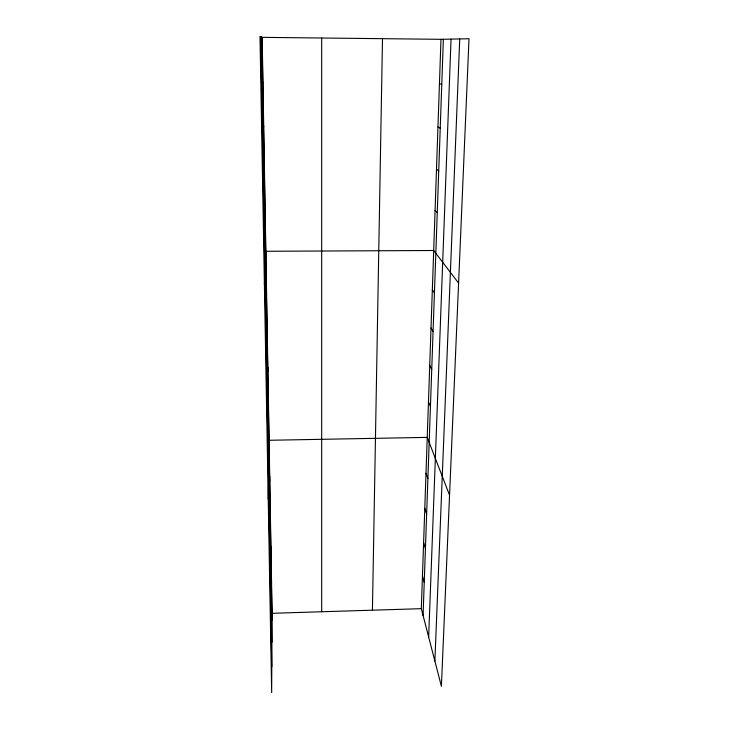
<?xml version="1.0" encoding="UTF-8"?>
<svg xmlns="http://www.w3.org/2000/svg" width="729" height="729" viewBox="0 0 729 729"><rect width="100%" height="100%" fill="white"/><g stroke="black" fill="none" stroke-linecap="round" stroke-linejoin="round"><path stroke-width="1.09" d="M321.689 611.759L321.699 38.008M271.461 586.845L271.507 580.275M262.176 37.361L272.072 613.299L271.671 692.55L259.989 36.45L262.176 37.361L440.981 39.32L469.011 38.755L441.4 686.308L421.326 608.669L440.981 39.32M270.878 552.719L270.924 546.495M270.268 517.79L270.331 511.922M269.657 482.015L269.721 476.529M268.236 499.31L269.101 440.28L427.24 437.373L449.547 495.201M268.4 408.951L268.482 404.267M372.428 610.182L382.497 38.683M267.753 371.644L267.844 367.389M267.096 333.426L267.197 329.617M266.422 294.261L266.532 290.926M423.075 615.431L443.36 39.275M428.661 637.028L451.041 39.12M434.876 661.057L459.726 38.938M264.408 284.465L265.857 251.277L433.691 250.503L458.596 283.107M265.019 212.95L265.156 210.635M264.29 170.732L264.436 168.964M263.543 127.402L263.707 126.226M262.777 82.942L262.95 82.368M272.072 613.299L421.326 608.669M439.45 83.726L441.774 84.309M437.956 127.01L440.234 128.186M436.498 169.201L438.721 170.951M435.076 210.353L437.254 212.64M432.333 289.686L434.429 292.967M431.021 327.932L433.062 331.668M429.727 365.275L431.732 369.448M428.47 401.743L430.438 406.345M426 473.239L427.887 478.625M424.788 508.277L426.647 514.036M423.604 542.504L425.426 548.618M422.456 575.965L424.232 582.407M261.993 37.279L272.035 620.188M261.392 37.033L271.926 642.213M260.718 36.751L271.799 666.743"/></g></svg>
